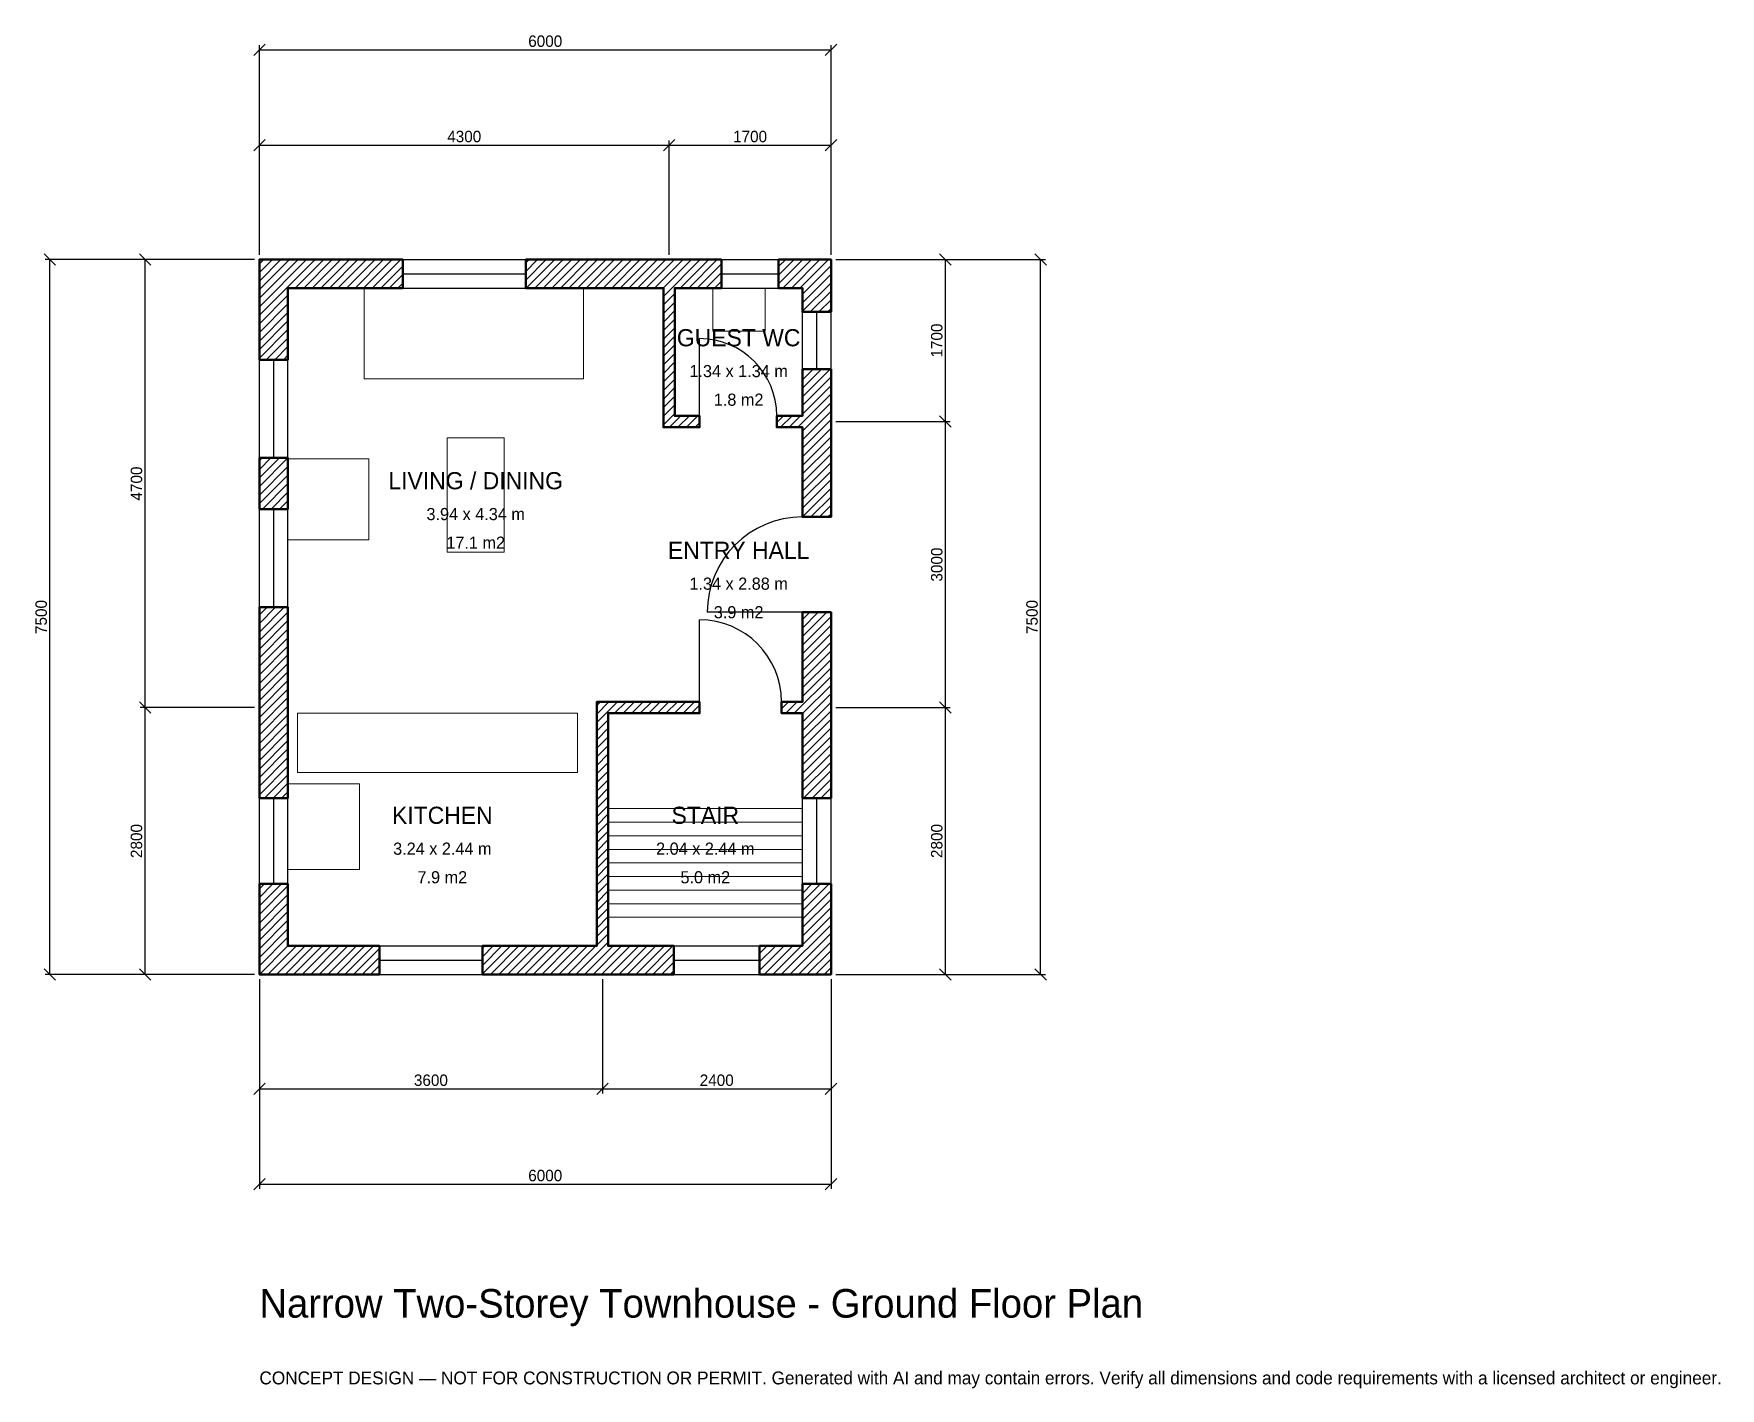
# Model space of a CAD drawing. Header units: millimetres. Extents: x -2369 to 15333, y -4341 to 9869.
import ezdxf
from ezdxf.enums import TextEntityAlignment as Align

# ---------------------------------------------------------------- set-up
doc = ezdxf.new("R2010")
doc.units = ezdxf.units.MM
for name, color, linetype, lineweight in [('A-ANNO-DIMS', 1, 'Continuous', 13), ('A-ANNO-TEXT', 7, 'Continuous', 18), ('A-AREA-IDEN', 7, 'Continuous', 18), ('A-DOOR', 2, 'Continuous', 25), ('A-FLOR-FIXT', 9, 'Continuous', 13), ('A-FLOR-STRS', 3, 'Continuous', 18), ('A-FURN', 9, 'Continuous', 13), ('A-GLAZ', 4, 'Continuous', 25), ('A-WALL', 7, 'Continuous', 50), ('A-WALL-PATT', 8, 'Continuous', 13)]:
    doc.layers.add(name, color=color, linetype=linetype, lineweight=lineweight)
doc.dimstyles.new('PLAN', dxfattribs={"dimtxt": 120, "dimasz": 80, "dimexe": 50, "dimexo": 50, "dimgap": 30, "dimtad": 1, "dimdec": 0, "dimtsz": 60, "dimcen": 2.5, "dimclrd": 1, "dimclre": 1, "dimazin": 3, "dimtfac": 1, "dimtmove": 0, "dimatfit": 3})

msp = doc.modelspace()

# ---------------------------------------------------------------- hatches: boundary and pattern name
at = {"layer": 'A-WALL-PATT'}
h = msp.add_hatch(dxfattribs=at)
h.set_pattern_fill('ANSI31', color=8, scale=20)
h.paths.add_polyline_path([(3540, -0.001), (3540, 0), (3450, 0), (2340, 0), (2340, 300), (3450, 300), (3540, 300), (3540, 2740), (3540, 2860), (3660, 2860), (4240, 2860), (4360, 2860), (4620, 2860), (4620, 2740), (4360, 2740), (4240, 2740), (3660, 2740), (3660, 300), (3750, 300), (4350, 300), (4350, 0), (3750, 0), (3660, 0), (3660, -0.001), (3540, -0.001)])
h.paths.add_polyline_path([(300, 0), (300, -0.001), (0, -0.001), (0, -0.001), (0, 0), (-0.001, 0), (-0.001, 300), (0, 300), (0, 950), (300, 950), (300, 300), (1260, 300), (1260, 0), (300, 0)])
h.paths.add_polyline_path([(0, 2650), (0, 2950), (0, 3851.6667), (300, 3851.6667), (300, 2950), (300, 2650), (300, 1850), (0, 1850), (0, 2650)])
h.paths.add_polyline_path([(0, 5418.3333), (300, 5418.3333), (300, 4881.6667), (0, 4881.6667), (0, 5418.3333)])
h.paths.add_polyline_path([(0, 7200), (-0.001, 7200), (-0.001, 7500), (0, 7500), (0, 7500.001), (0, 7500.001), (300, 7500.001), (300, 7500), (1505, 7500), (1505, 7200), (300, 7200), (300, 6448.3333), (0, 6448.3333), (0, 7200)])
h.paths.add_polyline_path([(4150, 7500), (4240, 7500), (4240, 7500.001), (4360, 7500.001), (4360, 7500), (4450, 7500), (4850, 7500), (4850, 7200), (4450, 7200), (4360, 7200), (4360, 5860), (4620, 5860), (4620, 5740), (4360, 5740), (4240, 5740), (4240, 5860), (4240, 7200), (4150, 7200), (2795, 7200), (2795, 7500), (4150, 7500)])
h.paths.add_polyline_path([(5700, 7500), (5700, 7500.001), (6000, 7500.001), (6000, 7500), (6000.001, 7500), (6000.001, 7200), (6000, 7200), (6000, 6950), (5700, 6950), (5700, 7200), (5450, 7200), (5450, 7500), (5700, 7500)])
h.paths.add_polyline_path([(6000, 5950), (6000, 5860), (6000.001, 5860), (6000.001, 5740), (6000, 5740), (6000, 5650), (6000, 4800), (5700, 4800), (5700, 5650), (5700, 5740), (5430, 5740), (5430, 5860), (5700, 5860), (5700, 5950), (5700, 6350), (6000, 6350), (6000, 5950)])
h.paths.add_polyline_path([(6000, 2950), (6000, 2860), (6000.001, 2860), (6000.001, 2740), (6000, 2740), (6000, 2650), (6000, 1850), (5700, 1850), (5700, 2650), (5700, 2740), (5480, 2740), (5480, 2860), (5700, 2860), (5700, 2950), (5700, 3800), (6000, 3800), (6000, 2950)])
h.paths.add_polyline_path([(6000, 300), (6000.001, 300), (6000.001, 0), (6000, 0), (6000, -0.001), (5700, -0.001), (5700, 0), (5250, 0), (5250, 300), (5700, 300), (5700, 950), (6000, 950), (6000, 300)])

# ---------------------------------------------------------------- linework, layer by layer
at = {"layer": 'A-DOOR'}
for p, q in [((4620, 5860), (4620, 6670)), ((4620, 2860), (4620, 3720)), ((5700, 3800), (4700, 3800))]:
    msp.add_line(p, q, dxfattribs=at)
for centre, radius, start, end in [((4620, 5860), 810, 0, 90), ((5700, 3800), 1000, 90, 180), ((4620, 2860), 860, 0, 90)]:
    msp.add_arc(centre, radius, start, end, dxfattribs=at)
at = {"layer": 'A-FLOR-FIXT'}
for points in [[(4760, 6750), (5310, 6750), (5310, 7200), (4760, 7200)], [(400, 2120), (3340, 2120), (3340, 2740), (400, 2740)]]:
    msp.add_lwpolyline(points, close=True, dxfattribs=at)
at = {"layer": 'A-FLOR-STRS'}
for p, q in [((3660, 1740), (5700, 1740)), ((3660, 1597.5), (5700, 1597.5)), ((3660, 1455), (5700, 1455)), ((3660, 1312.5), (5700, 1312.5)), ((3660, 1170), (5700, 1170)), ((3660, 1027.5), (5700, 1027.5)), ((3660, 885), (5700, 885)), ((3660, 742.5), (5700, 742.5)), ((3660, 600), (5700, 600))]:
    msp.add_line(p, q, dxfattribs=at)
at = {"layer": 'A-FURN'}
for points in [[(1100, 6250), (3400, 6250), (3400, 7200), (1100, 7200)], [(1970, 4430), (2570, 4430), (2570, 5630), (1970, 5630)], [(300, 4560), (1150, 4560), (1150, 5410), (300, 5410)], [(300, 1100), (1050, 1100), (1050, 2000), (300, 2000)]]:
    msp.add_lwpolyline(points, close=True, dxfattribs=at)
at = {"layer": 'A-GLAZ'}
for p, q in [((1505, 7500), (2795, 7500)), ((4850, 7500), (5450, 7500)), ((1505, 7350), (2795, 7350)), ((4850, 7350), (5450, 7350)), ((1505, 7200), (2795, 7200)), ((4850, 7200), (5450, 7200)), ((5700, 6350), (5700, 6950)), ((5850, 6350), (5850, 6950)), ((6000, 6350), (6000, 6950)), ((0, 5418.3333), (0, 6448.3333)), ((150, 5418.3333), (150, 6448.3333)), ((300, 5418.3333), (300, 6448.3333)), ((0, 3851.6667), (0, 4881.6667)), ((150, 3851.6667), (150, 4881.6667)), ((300, 3851.6667), (300, 4881.6667)), ((0, 950), (0, 1850)), ((150, 950), (150, 1850)), ((300, 950), (300, 1850)), ((5700, 950), (5700, 1850)), ((5850, 950), (5850, 1850)), ((6000, 950), (6000, 1850)), ((1260, 300), (2340, 300)), ((4350, 300), (5250, 300)), ((1260, 150), (2340, 150)), ((1260, 0), (2340, 0)), ((4350, 150), (5250, 150)), ((4350, 0), (5250, 0))]:
    msp.add_line(p, q, dxfattribs=at)
at = {"layer": 'A-WALL'}
for points in [[(0, 7200), (-0.001, 7200), (-0.001, 7500), (0, 7500), (0, 7500.001), (0, 7500.001), (300, 7500.001), (300, 7500), (1505, 7500), (1505, 7200), (300, 7200), (300, 6448.3333), (0, 6448.3333), (0, 7200)], [(4150, 7500), (4240, 7500), (4240, 7500.001), (4360, 7500.001), (4360, 7500), (4450, 7500), (4850, 7500), (4850, 7200), (4450, 7200), (4360, 7200), (4360, 5860), (4620, 5860), (4620, 5740), (4360, 5740), (4240, 5740), (4240, 5860), (4240, 7200), (4150, 7200), (2795, 7200), (2795, 7500), (4150, 7500)], [(5700, 7500), (5700, 7500.001), (6000, 7500.001), (6000, 7500), (6000.001, 7500), (6000.001, 7200), (6000, 7200), (6000, 6950), (5700, 6950), (5700, 7200), (5450, 7200), (5450, 7500), (5700, 7500)], [(6000, 5950), (6000, 5860), (6000.001, 5860), (6000.001, 5740), (6000, 5740), (6000, 5650), (6000, 4800), (5700, 4800), (5700, 5650), (5700, 5740), (5430, 5740), (5430, 5860), (5700, 5860), (5700, 5950), (5700, 6350), (6000, 6350), (6000, 5950)], [(0, 5418.3333), (300, 5418.3333), (300, 4881.6667), (0, 4881.6667), (0, 5418.3333)], [(0, 2650), (0, 2950), (0, 3851.6667), (300, 3851.6667), (300, 2950), (300, 2650), (300, 1850), (0, 1850), (0, 2650)], [(6000, 2950), (6000, 2860), (6000.001, 2860), (6000.001, 2740), (6000, 2740), (6000, 2650), (6000, 1850), (5700, 1850), (5700, 2650), (5700, 2740), (5480, 2740), (5480, 2860), (5700, 2860), (5700, 2950), (5700, 3800), (6000, 3800), (6000, 2950)], [(3540, -0.001), (3540, 0), (3450, 0), (2340, 0), (2340, 300), (3450, 300), (3540, 300), (3540, 2740), (3540, 2860), (3660, 2860), (4240, 2860), (4360, 2860), (4620, 2860), (4620, 2740), (4360, 2740), (4240, 2740), (3660, 2740), (3660, 300), (3750, 300), (4350, 300), (4350, 0), (3750, 0), (3660, 0), (3660, -0.001), (3540, -0.001)], [(300, 0), (300, -0.001), (0, -0.001), (0, -0.001), (0, 0), (-0.001, 0), (-0.001, 300), (0, 300), (0, 950), (300, 950), (300, 300), (1260, 300), (1260, 0), (300, 0)], [(6000, 300), (6000.001, 300), (6000.001, 0), (6000, 0), (6000, -0.001), (5700, -0.001), (5700, 0), (5250, 0), (5250, 300), (5700, 300), (5700, 950), (6000, 950), (6000, 300)]]:
    msp.add_lwpolyline(points, close=True, dxfattribs=at)

# ---------------------------------------------------------------- texts
at = {"layer": 'A-ANNO-TEXT'}
for s, height, p in [('Narrow Two-Storey Townhouse - Ground Floor Plan', 300, (0, -3600)), ('CONCEPT DESIGN — NOT FOR CONSTRUCTION OR PERMIT. Generated with AI and may contain errors. Verify all dimensions and code requirements with a licensed architect or engineer.', 135, (0, -4300))]:
    msp.add_text(s, height=height, dxfattribs=at).set_placement(p)
at = {"layer": 'A-AREA-IDEN'}
for s, height, p in [('GUEST WC', 180, (5030, 6680)), ('1.34 x 1.34 m', 127.5, (5030, 6330)), ('1.8 m2', 127.5, (5030, 6030)), ('LIVING / DINING', 180, (2270, 5180)), ('3.94 x 4.34 m', 127.5, (2270, 4830)), ('17.1 m2', 127.5, (2270, 4530)), ('ENTRY HALL', 180, (5030, 4450)), ('1.34 x 2.88 m', 127.5, (5030, 4100)), ('3.9 m2', 127.5, (5030, 3800)), ('KITCHEN', 180, (1920, 1670)), ('STAIR', 180, (4680, 1670)), ('3.24 x 2.44 m', 127.5, (1920, 1320)), ('2.04 x 2.44 m', 127.5, (4680, 1320)), ('7.9 m2', 127.5, (1920, 1020)), ('5.0 m2', 127.5, (4680, 1020))]:
    msp.add_text(s, height=height, dxfattribs=at).set_placement(p, align=Align.MIDDLE_CENTER)

# ---------------------------------------------------------------- dimensions: what is measured, and where the dimension line sits
at = {"layer": 'A-ANNO-DIMS'}
for base, p1, p2, text in [((0, 9700), (0, 7500), (6000, 7500), '6000'), ((0, 8700), (0, 7500), (4300, 7500), '4300'), ((4300, 8700), (4300, 7500), (6000, 7500), '1700'), ((0, -1200), (0, 0), (3600, 0), '3600'), ((0, -2200), (0, 0), (6000, 0), '6000'), ((3600, -1200), (3600, 0), (6000, 0), '2400')]:
    msp.add_linear_dim(base=base, p1=p1, p2=p2, text=text, dimstyle='PLAN', dxfattribs=at).render()
for base, p1, p2, text in [((-2200, 0), (0, 0), (0, 7500), '7500'), ((-1200, 2800), (0, 2800), (0, 7500), '4700'), ((7200, 5800), (6000, 5800), (6000, 7500), '1700'), ((8200, 0), (6000, 0), (6000, 7500), '7500'), ((7200, 2800), (6000, 2800), (6000, 5800), '3000'), ((-1200, 0), (0, 0), (0, 2800), '2800'), ((7200, 0), (6000, 0), (6000, 2800), '2800')]:
    msp.add_linear_dim(base=base, p1=p1, p2=p2, angle=90, text=text, dimstyle='PLAN', dxfattribs=at).render()

doc.saveas('drawing.dxf')
